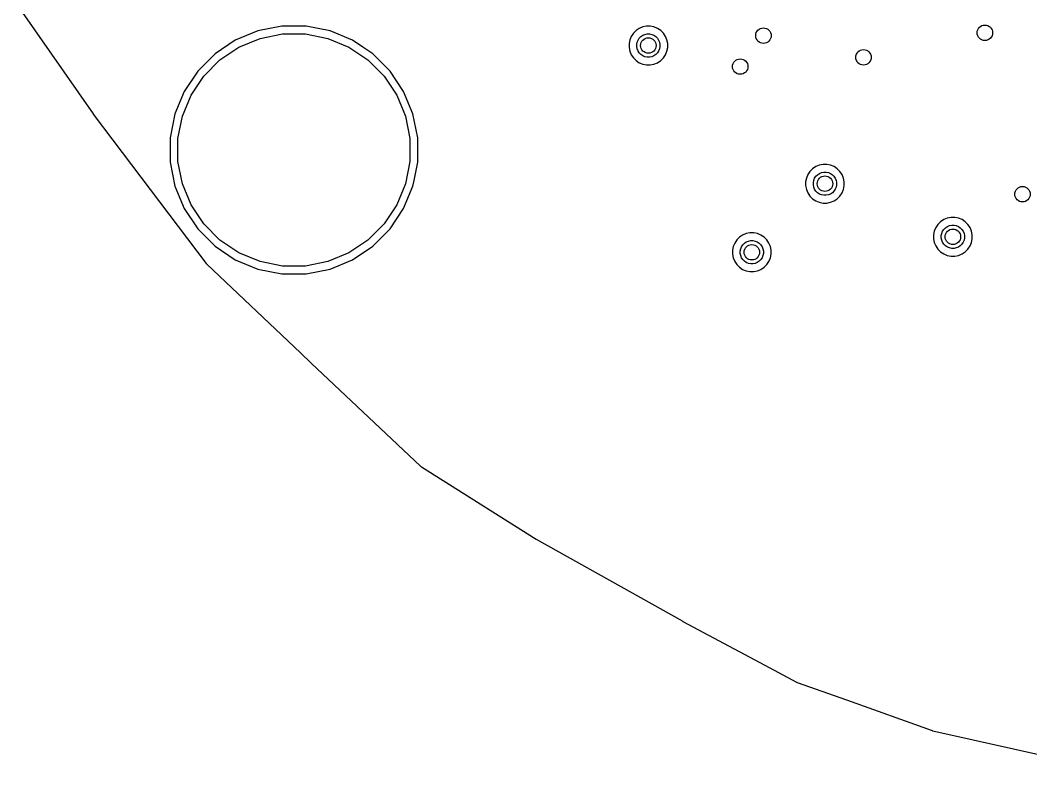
# Model space of a CAD drawing. Extents: x 76.5 to 170.2, y -170.2 to -83.1.
# Drawn here: x 90.2 to 116.34, y -169.06 to -149.81 of the extents above; entities that cross this region are included whole.
import ezdxf

# ---------------------------------------------------------------- set-up
doc = ezdxf.new("R2010")
doc.units = 0
doc.header["$MEASUREMENT"] = 0
doc.layers.add('BLACK', color=7, linetype='CONTINUOUS')

msp = doc.modelspace()

# ---------------------------------------------------------------- linework, layer by layer
at = {"layer": 'BLACK', "linetype": 'CONTINUOUS'}
for p, q in [((92.0967, -152.229), (90.2036, -149.514)), ((96.9668, -149.962), (96.3486, -150.085)), ((97.5972, -149.962), (96.9668, -149.962)), ((98.2154, -150.085), (97.5972, -149.962)), ((106.302, -149.981), (106.211, -150.019)), ((106.398, -149.962), (106.302, -149.981)), ((106.497, -149.962), (106.398, -149.962)), ((106.593, -149.981), (106.497, -149.962)), ((106.684, -150.019), (106.593, -149.981)), ((96.3486, -150.085), (95.7662, -150.326)), ((96.4069, -150.277), (96.9865, -150.162)), ((96.9865, -150.162), (97.5775, -150.162)), ((97.5775, -150.162), (98.1571, -150.277)), ((98.7978, -150.326), (98.2154, -150.085)), ((106.004, -150.225), (105.967, -150.316)), ((106.059, -150.143), (106.004, -150.225)), ((106.129, -150.074), (106.059, -150.143)), ((106.211, -150.019), (106.129, -150.074)), ((106.214, -150.271), (106.256, -150.229)), ((106.256, -150.229), (106.305, -150.196)), ((106.305, -150.196), (106.36, -150.173)), ((106.36, -150.173), (106.418, -150.162)), ((106.418, -150.162), (106.477, -150.162)), ((106.477, -150.162), (106.535, -150.173)), ((106.535, -150.173), (106.59, -150.196)), ((106.59, -150.196), (106.639, -150.229)), ((106.639, -150.229), (106.681, -150.271)), ((106.766, -150.074), (106.684, -150.019)), ((106.836, -150.143), (106.766, -150.074)), ((106.891, -150.225), (106.836, -150.143)), ((106.928, -150.316), (106.891, -150.225)), ((95.7662, -150.326), (95.2421, -150.676)), ((95.3696, -150.832), (95.861, -150.503)), ((95.861, -150.503), (96.4069, -150.277)), ((98.1571, -150.277), (98.703, -150.503)), ((98.703, -150.503), (99.1944, -150.832)), ((99.0665, -150.506), (98.7978, -150.326)), ((99.3219, -150.676), (99.0665, -150.506)), ((105.967, -150.316), (105.947, -150.413)), ((105.947, -150.413), (105.947, -150.511)), ((105.947, -150.511), (105.967, -150.608)), ((106.147, -150.432), (106.159, -150.374)), ((106.147, -150.491), (106.147, -150.432)), ((106.159, -150.549), (106.147, -150.491)), ((106.159, -150.374), (106.182, -150.32)), ((106.182, -150.32), (106.214, -150.271)), ((106.681, -150.271), (106.713, -150.32)), ((106.713, -150.32), (106.736, -150.374)), ((106.736, -150.374), (106.747, -150.432)), ((106.747, -150.491), (106.736, -150.549)), ((106.747, -150.432), (106.747, -150.491)), ((106.947, -150.413), (106.928, -150.316)), ((106.928, -150.608), (106.947, -150.511)), ((106.947, -150.511), (106.947, -150.413)), ((95.2421, -150.676), (94.7964, -151.122)), ((99.7676, -151.122), (99.3219, -150.676)), ((105.967, -150.608), (106.004, -150.699)), ((106.004, -150.699), (106.059, -150.781)), ((106.059, -150.781), (106.129, -150.85)), ((106.182, -150.604), (106.159, -150.549)), ((106.214, -150.653), (106.182, -150.604)), ((106.256, -150.695), (106.214, -150.653)), ((106.305, -150.728), (106.256, -150.695)), ((106.36, -150.75), (106.305, -150.728)), ((106.418, -150.762), (106.36, -150.75)), ((106.477, -150.762), (106.418, -150.762)), ((106.535, -150.75), (106.477, -150.762)), ((106.59, -150.728), (106.535, -150.75)), ((106.639, -150.695), (106.59, -150.728)), ((106.681, -150.653), (106.639, -150.695)), ((106.713, -150.604), (106.681, -150.653)), ((106.736, -150.549), (106.713, -150.604)), ((106.766, -150.85), (106.836, -150.781)), ((106.836, -150.781), (106.891, -150.699)), ((106.891, -150.699), (106.928, -150.608)), ((94.9517, -151.25), (95.3696, -150.832)), ((99.1944, -150.832), (99.6123, -151.25)), ((106.129, -150.85), (106.211, -150.905)), ((106.211, -150.905), (106.302, -150.943)), ((106.302, -150.943), (106.398, -150.962)), ((106.398, -150.962), (106.497, -150.962)), ((106.497, -150.962), (106.593, -150.943)), ((106.593, -150.943), (106.684, -150.905)), ((106.684, -150.905), (106.766, -150.85)), ((94.7964, -151.122), (94.4462, -151.646)), ((94.6234, -151.741), (94.9517, -151.25)), ((99.6123, -151.25), (99.9406, -151.741)), ((100.118, -151.646), (99.7676, -151.122)), ((94.4462, -151.646), (94.205, -152.229)), ((94.3973, -152.287), (94.6234, -151.741)), ((99.9406, -151.741), (100.167, -152.287)), ((100.359, -152.229), (100.118, -151.646)), ((92.0977, -152.23), (92.0967, -152.229)), ((92.0985, -152.231), (92.0977, -152.23)), ((92.0995, -152.233), (92.0985, -152.231)), ((92.6115, -152.911), (92.0995, -152.233)), ((94.205, -152.229), (94.082, -152.847)), ((94.282, -152.867), (94.3973, -152.287)), ((100.167, -152.287), (100.282, -152.867)), ((100.482, -152.847), (100.359, -152.229)), ((94.082, -152.847), (94.082, -153.477)), ((94.282, -153.457), (94.282, -152.867)), ((100.282, -152.867), (100.282, -153.457)), ((100.482, -153.477), (100.482, -152.847)), ((95.0168, -156.097), (92.6115, -152.911)), ((94.082, -153.477), (94.205, -154.095)), ((94.3973, -154.037), (94.282, -153.457)), ((100.282, -153.457), (100.167, -154.037)), ((100.388, -153.948), (100.482, -153.477)), ((110.696, -153.646), (110.626, -153.715)), ((110.777, -153.591), (110.696, -153.646)), ((110.868, -153.553), (110.777, -153.591)), ((110.965, -153.534), (110.868, -153.553)), ((111.063, -153.534), (110.965, -153.534)), ((111.16, -153.553), (111.063, -153.534)), ((111.251, -153.591), (111.16, -153.553)), ((111.333, -153.646), (111.251, -153.591)), ((111.403, -153.715), (111.333, -153.646)), ((110.533, -153.888), (110.514, -153.985)), ((110.571, -153.797), (110.533, -153.888)), ((110.626, -153.715), (110.571, -153.797)), ((110.726, -153.947), (110.748, -153.892)), ((110.748, -153.892), (110.781, -153.843)), ((110.781, -153.843), (110.823, -153.801)), ((110.823, -153.801), (110.872, -153.768)), ((110.872, -153.768), (110.927, -153.746)), ((110.927, -153.746), (110.985, -153.734)), ((110.985, -153.734), (111.044, -153.734)), ((111.044, -153.734), (111.102, -153.746)), ((111.102, -153.746), (111.156, -153.768)), ((111.156, -153.768), (111.205, -153.801)), ((111.205, -153.801), (111.247, -153.843)), ((111.247, -153.843), (111.28, -153.892)), ((111.28, -153.892), (111.303, -153.947)), ((111.457, -153.797), (111.403, -153.715)), ((111.495, -153.888), (111.457, -153.797)), ((111.514, -153.985), (111.495, -153.888)), ((94.205, -154.095), (94.4462, -154.678)), ((94.6234, -154.583), (94.3973, -154.037)), ((100.167, -154.037), (99.9406, -154.583)), ((100.118, -154.678), (100.359, -154.095)), ((100.359, -154.095), (100.388, -153.948)), ((100.388, -153.948), (100.388, -153.948)), ((110.514, -153.985), (110.514, -154.083)), ((110.514, -154.083), (110.533, -154.18)), ((110.533, -154.18), (110.571, -154.271)), ((110.714, -154.005), (110.726, -153.947)), ((110.714, -154.064), (110.714, -154.005)), ((110.726, -154.122), (110.714, -154.064)), ((110.748, -154.176), (110.726, -154.122)), ((110.781, -154.225), (110.748, -154.176)), ((111.28, -154.176), (111.247, -154.225)), ((111.303, -154.122), (111.28, -154.176)), ((111.303, -153.947), (111.314, -154.005)), ((111.314, -154.064), (111.303, -154.122)), ((111.314, -154.005), (111.314, -154.064)), ((111.486, -154.202), (111.495, -154.18)), ((111.495, -154.18), (111.514, -154.083)), ((111.514, -154.083), (111.514, -153.985)), ((110.571, -154.271), (110.626, -154.353)), ((110.626, -154.353), (110.696, -154.422)), ((110.696, -154.422), (110.777, -154.477)), ((110.823, -154.267), (110.781, -154.225)), ((110.872, -154.3), (110.823, -154.267)), ((110.927, -154.323), (110.872, -154.3)), ((110.985, -154.334), (110.927, -154.323)), ((111.044, -154.334), (110.985, -154.334)), ((111.102, -154.323), (111.044, -154.334)), ((111.156, -154.3), (111.102, -154.323)), ((111.205, -154.267), (111.156, -154.3)), ((111.247, -154.225), (111.205, -154.267)), ((111.251, -154.477), (111.333, -154.422)), ((111.333, -154.422), (111.403, -154.353)), ((111.403, -154.353), (111.457, -154.271)), ((111.457, -154.271), (111.486, -154.202)), ((111.486, -154.202), (111.486, -154.202)), ((94.4462, -154.678), (94.7964, -155.202)), ((94.9517, -155.074), (94.6234, -154.583)), ((99.9406, -154.583), (99.6123, -155.074)), ((99.7676, -155.202), (100.118, -154.678)), ((110.777, -154.477), (110.868, -154.515)), ((110.868, -154.515), (110.965, -154.534)), ((110.965, -154.534), (111.063, -154.534)), ((111.063, -154.534), (111.16, -154.515)), ((111.16, -154.515), (111.251, -154.477)), ((114.086, -154.963), (114.004, -155.017)), ((114.177, -154.925), (114.086, -154.963)), ((114.274, -154.906), (114.177, -154.925)), ((114.372, -154.906), (114.274, -154.906)), ((114.469, -154.925), (114.372, -154.906)), ((114.56, -154.963), (114.469, -154.925)), ((114.642, -155.017), (114.56, -154.963)), ((94.7964, -155.202), (95.2421, -155.648)), ((95.3696, -155.492), (94.9517, -155.074)), ((99.6123, -155.074), (99.1944, -155.492)), ((99.3219, -155.648), (99.7676, -155.202)), ((113.88, -155.169), (113.842, -155.26)), ((113.935, -155.087), (113.88, -155.169)), ((114.004, -155.017), (113.935, -155.087)), ((114.057, -155.264), (114.09, -155.214)), ((114.09, -155.214), (114.132, -155.173)), ((114.132, -155.173), (114.181, -155.14)), ((114.181, -155.14), (114.236, -155.117)), ((114.236, -155.117), (114.294, -155.106)), ((114.294, -155.106), (114.353, -155.106)), ((114.353, -155.106), (114.411, -155.117)), ((114.411, -155.117), (114.465, -155.14)), ((114.465, -155.14), (114.514, -155.173)), ((114.514, -155.173), (114.556, -155.214)), ((114.556, -155.214), (114.589, -155.264)), ((114.711, -155.087), (114.642, -155.017)), ((114.766, -155.169), (114.711, -155.087)), ((114.804, -155.26), (114.766, -155.169)), ((95.861, -155.821), (95.3696, -155.492)), ((99.1944, -155.492), (98.703, -155.821)), ((108.735, -155.487), (108.68, -155.569)), ((108.804, -155.417), (108.735, -155.487)), ((108.886, -155.363), (108.804, -155.417)), ((108.977, -155.325), (108.886, -155.363)), ((109.074, -155.306), (108.977, -155.325)), ((109.172, -155.306), (109.074, -155.306)), ((109.269, -155.325), (109.172, -155.306)), ((109.36, -155.363), (109.269, -155.325)), ((109.442, -155.417), (109.36, -155.363)), ((109.458, -155.434), (109.442, -155.417)), ((109.511, -155.487), (109.458, -155.434)), ((109.458, -155.434), (109.458, -155.434)), ((109.566, -155.569), (109.511, -155.487)), ((113.842, -155.26), (113.823, -155.356)), ((113.823, -155.356), (113.823, -155.455)), ((113.823, -155.455), (113.842, -155.552)), ((114.023, -155.376), (114.035, -155.318)), ((114.023, -155.435), (114.023, -155.376)), ((114.035, -155.493), (114.023, -155.435)), ((114.035, -155.318), (114.057, -155.264)), ((114.057, -155.548), (114.035, -155.493)), ((114.589, -155.264), (114.612, -155.318)), ((114.612, -155.493), (114.589, -155.548)), ((114.612, -155.318), (114.623, -155.376)), ((114.623, -155.435), (114.612, -155.493)), ((114.623, -155.376), (114.623, -155.435)), ((114.823, -155.356), (114.804, -155.26)), ((114.804, -155.552), (114.823, -155.455)), ((114.823, -155.455), (114.823, -155.356)), ((95.2421, -155.648), (95.7662, -155.998)), ((98.7978, -155.998), (99.3219, -155.648)), ((108.642, -155.66), (108.623, -155.756)), ((108.68, -155.569), (108.642, -155.66)), ((108.823, -155.776), (108.835, -155.718)), ((108.835, -155.718), (108.857, -155.664)), ((108.857, -155.664), (108.89, -155.614)), ((108.89, -155.614), (108.932, -155.573)), ((108.932, -155.573), (108.981, -155.54)), ((108.981, -155.54), (109.036, -155.517)), ((109.036, -155.517), (109.094, -155.506)), ((109.094, -155.506), (109.153, -155.506)), ((109.153, -155.506), (109.211, -155.517)), ((109.211, -155.517), (109.265, -155.54)), ((109.265, -155.54), (109.314, -155.573)), ((109.314, -155.573), (109.356, -155.614)), ((109.356, -155.614), (109.389, -155.664)), ((109.389, -155.664), (109.412, -155.718)), ((109.412, -155.718), (109.423, -155.776)), ((109.604, -155.66), (109.566, -155.569)), ((109.623, -155.756), (109.604, -155.66)), ((113.842, -155.552), (113.88, -155.643)), ((113.88, -155.643), (113.935, -155.724)), ((113.935, -155.724), (114.004, -155.794)), ((114.09, -155.597), (114.057, -155.548)), ((114.132, -155.639), (114.09, -155.597)), ((114.181, -155.672), (114.132, -155.639)), ((114.236, -155.694), (114.181, -155.672)), ((114.294, -155.706), (114.236, -155.694)), ((114.353, -155.706), (114.294, -155.706)), ((114.411, -155.694), (114.353, -155.706)), ((114.465, -155.672), (114.411, -155.694)), ((114.514, -155.639), (114.465, -155.672)), ((114.556, -155.597), (114.514, -155.639)), ((114.589, -155.548), (114.556, -155.597)), ((114.642, -155.794), (114.711, -155.724)), ((114.711, -155.724), (114.766, -155.643)), ((114.766, -155.643), (114.804, -155.552)), ((114.766, -155.643), (114.766, -155.643)), ((95.7662, -155.998), (96.3486, -156.239)), ((96.4069, -156.047), (95.861, -155.821)), ((98.703, -155.821), (98.1571, -156.047)), ((98.2154, -156.239), (98.7978, -155.998)), ((108.623, -155.756), (108.623, -155.855)), ((108.623, -155.855), (108.642, -155.952)), ((108.642, -155.952), (108.68, -156.043)), ((108.823, -155.835), (108.823, -155.776)), ((108.835, -155.893), (108.823, -155.835)), ((108.857, -155.948), (108.835, -155.893)), ((108.89, -155.997), (108.857, -155.948)), ((108.932, -156.039), (108.89, -155.997)), ((109.356, -155.997), (109.314, -156.039)), ((109.389, -155.948), (109.356, -155.997)), ((109.412, -155.893), (109.389, -155.948)), ((109.423, -155.835), (109.412, -155.893)), ((109.423, -155.776), (109.423, -155.835)), ((109.566, -156.043), (109.604, -155.952)), ((109.604, -155.952), (109.623, -155.855)), ((109.623, -155.855), (109.623, -155.756)), ((114.004, -155.794), (114.086, -155.849)), ((114.086, -155.849), (114.177, -155.886)), ((114.177, -155.886), (114.274, -155.906)), ((114.274, -155.906), (114.372, -155.906)), ((114.372, -155.906), (114.469, -155.886)), ((114.469, -155.886), (114.56, -155.849)), ((114.56, -155.849), (114.642, -155.794)), ((95.0232, -156.104), (95.0168, -156.097)), ((95.0294, -156.112), (95.0232, -156.104)), ((95.0307, -156.113), (95.0294, -156.112)), ((97.4481, -158.406), (95.0307, -156.113)), ((96.3486, -156.239), (96.9668, -156.362)), ((96.9865, -156.162), (96.4069, -156.047)), ((97.5775, -156.162), (96.9865, -156.162)), ((98.1571, -156.047), (97.5775, -156.162)), ((97.5972, -156.362), (98.2154, -156.239)), ((108.68, -156.043), (108.735, -156.124)), ((108.735, -156.124), (108.804, -156.194)), ((108.804, -156.194), (108.886, -156.249)), ((108.886, -156.249), (108.977, -156.286)), ((108.981, -156.072), (108.932, -156.039)), ((109.036, -156.094), (108.981, -156.072)), ((109.094, -156.106), (109.036, -156.094)), ((109.153, -156.106), (109.094, -156.106)), ((109.211, -156.094), (109.153, -156.106)), ((109.265, -156.072), (109.211, -156.094)), ((109.314, -156.039), (109.265, -156.072)), ((109.269, -156.286), (109.36, -156.249)), ((109.36, -156.249), (109.442, -156.194)), ((109.442, -156.194), (109.511, -156.124)), ((109.511, -156.124), (109.566, -156.043)), ((96.9668, -156.362), (97.5972, -156.362)), ((108.977, -156.286), (109.074, -156.306)), ((109.074, -156.306), (109.172, -156.306)), ((109.172, -156.306), (109.269, -156.286)), ((97.4483, -158.406), (97.4481, -158.406)), ((97.4481, -158.406), (97.4481, -158.406)), ((97.7294, -158.671), (97.4483, -158.406)), ((100.554, -161.338), (97.7294, -158.671)), ((100.564, -161.347), (100.554, -161.338)), ((100.573, -161.354), (100.564, -161.347)), ((100.582, -161.361), (100.573, -161.354)), ((100.584, -161.362), (100.582, -161.361)), ((103.545, -163.229), (100.584, -161.362)), ((103.547, -163.23), (103.545, -163.229)), ((103.549, -163.231), (103.547, -163.23)), ((103.551, -163.232), (103.549, -163.231)), ((107.347, -165.355), (103.551, -163.232)), ((107.348, -165.355), (107.347, -165.355)), ((107.347, -165.355), (107.347, -165.355)), ((107.349, -165.356), (107.348, -165.355)), ((109.472, -166.489), (107.349, -165.356)), ((110.29, -166.926), (109.472, -166.489)), ((110.298, -166.93), (110.29, -166.926)), ((110.305, -166.933), (110.298, -166.93)), ((110.307, -166.934), (110.305, -166.933)), ((111.579, -167.388), (110.307, -166.934)), ((113.791, -168.178), (111.579, -167.388)), ((111.579, -167.388), (111.579, -167.388)), ((113.797, -168.18), (113.791, -168.178)), ((113.804, -168.182), (113.797, -168.18)), ((113.806, -168.182), (113.804, -168.182)), ((117.696, -169.055), (113.806, -168.182))]:
    msp.add_line(p, q, dxfattribs=at)
at = {"layer": 'BLACK'}
for centre in [(115.15, -150.132), (106.447, -150.462), (109.423, -150.206), (112.01, -150.767), (108.823, -151.006), (111.014, -154.034), (116.123, -154.306), (114.323, -155.406), (109.123, -155.806)]:
    msp.add_circle(centre, 0.2, dxfattribs=at)

doc.saveas('drawing.dxf')
